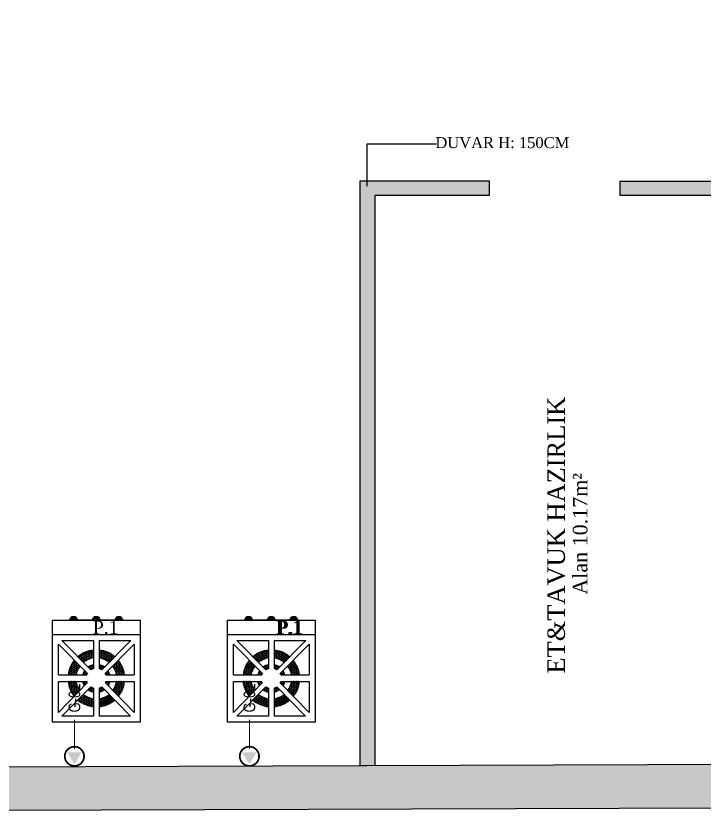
# Model space of a CAD drawing. Header units: millimetres. Extents: x -29311 to -3405, y 28913 to 42880.
# Drawn here: x -15104 to -14632, y 30469 to 31012 of the extents above; entities that cross this region are included whole.
import ezdxf
from ezdxf.enums import TextEntityAlignment as Align

# ---------------------------------------------------------------- set-up
doc = ezdxf.new("R2010")
doc.units = ezdxf.units.MM
for name, color, linetype in [('A-BA', 1, 'Continuous'), ('A-YAZI', 136, 'Continuous'), ('Duvar-150 cm', 8, 'Continuous')]:
    doc.layers.add(name, color=color, linetype=linetype)
for name, color, linetype, lineweight in [('PLAN', 253, 'Continuous', 15), ('tarama-betonarme', 252, 'Continuous', 13), ('TES_GAZ', 92, 'Continuous', 25)]:
    doc.layers.add(name, color=color, linetype=linetype, lineweight=lineweight)
doc.styles.add('antet', font='arial.ttf', dxfattribs={"oblique": 15, "height": 2.75})
doc.styles.add('TESNO', font='romandtw.shx', dxfattribs={"height": 0.8})
doc.styles.add('YAZ-50', font='times.ttf', dxfattribs={"width": 0.9})
pattern_1 = [(0, (863.9996, -4927.1813), (0, 0.6599112), [0.381, -0.762]), (120, (863.9996, -4927.1813), (-0.5714998634, -0.3299556), [0.381, -0.762]), (60, (864.3806, -4927.1813), (-0.5714998634, 0.3299556), [0.381, -0.762])]
pattern_2 = [(0, (1426.2737, -5386.25986), (0, 0.6599112), [0.381, -0.762]), (120, (1426.2737, -5386.25986), (-0.5714998634, -0.3299556), [0.381, -0.762]), (60, (1426.6547, -5386.25986), (-0.5714998634, 0.3299556), [0.381, -0.762])]
pattern_3 = [(0, (1717.6897, -4372.8711), (0, 0.6599112), [0.381, -0.762]), (120, (1717.6897, -4372.8711), (-0.5714998634, -0.3299556), [0.381, -0.762]), (60, (1718.0707, -4372.8711), (-0.5714998634, 0.3299556), [0.381, -0.762])]

# ---------------------------------------------------------------- blocks, each defined once
blk = doc.blocks.new('ghggfhh')
at = {"color": 7}
blk.add_lwpolyline([(1188.71, 1333.35), (1193.71, 1333.35), (1193.71, 1333.87), (1188.71, 1333.87)], close=True, dxfattribs=at)
blk.add_lwpolyline([(1188.71, 1333), (1189.21, 1332.53), (1189.21, 1332.51, 0.414214), (1190.21, 1331.51), (1192.21, 1331.51, 0.414214), (1193.21, 1332.51), (1193.21, 1332.53), (1193.71, 1333)], format="xyb", dxfattribs=at)
for points in [[(1188.71, 1333), (1190.71, 1333)], [(1189.35, 1332.74), (1193.07, 1332.74)], [(1189.46, 1332.51), (1192.96, 1332.51)], [(1189.5, 1332.27), (1192.92, 1332.27)], [(1189.62, 1332.04), (1192.79, 1332.04)], [(1189.97, 1331.8), (1192.45, 1331.8)], [(1190.71, 1333.35), (1190.71, 1333)], [(1191.71, 1333.35), (1191.71, 1333)], [(1191.71, 1333), (1193.71, 1333)]]:
    blk.add_lwpolyline(points, dxfattribs=at)
blk = doc.blocks.new('OCAK-60X7X60')
h = blk.add_hatch()
h.set_pattern_fill('HEX', scale=0.12, style=0)
h.set_pattern_definition(pattern_1)
h.paths.add_polyline_path([(93930.84, 14924.61, -0.15121), (93941.46, 14929.1), (93941.46, 14923.68, 0.134245), (93934.61, 14920.75)])
h = blk.add_hatch()
h.set_pattern_fill('HEX', scale=0.12, style=0)
h.set_pattern_definition(pattern_3)
edge = h.paths.add_edge_path()
edge.add_line((93956.07, 14924.52), (93952.29, 14920.66))
edge.add_arc((93943.4, 14909.7), 14.11, 410.9409, 442.11)
edge.add_line((93945.33, 14923.68), (93945.33, 14929.1))
edge.add_arc((93943.4, 14909.7), 19.5, 409.4594, 444.2977, ccw=False)
h = blk.add_hatch()
h.set_pattern_fill('HEX', scale=0.12, style=0)
h.set_pattern_definition(pattern_3)
edge = h.paths.add_edge_path()
edge.add_line((93929.45, 14911.86), (93924.02, 14911.86))
edge.add_arc((93943.4, 14909.7), 19.5, 501.0471, 533.6313, ccw=False)
edge.add_line((93928.23, 14921.96), (93932.04, 14918.08))
edge.add_arc((93943.4, 14909.7), 14.11, 503.5829, 531.1846)
edge = h.paths.add_edge_path()
edge.add_line((93924.04, 14907.37), (93929.48, 14907.37))
edge.add_arc((93943.4, 14909.7), 14.11, 189.5061, 216.9537)
edge.add_line((93932.12, 14901.21), (93928.3, 14897.35))
edge.add_arc((93943.4, 14909.7), 19.5, 186.8655, 219.2675, ccw=False)
h = blk.add_hatch()
h.set_pattern_fill('HEX', scale=0.12, style=0)
h.set_pattern_definition(pattern_2)
edge = h.paths.add_edge_path()
edge.add_line((93942.46, 14916.58), (93942.46, 14919.25))
edge.add_arc((93943.4, 14909.7), 9.6, 453.5833, 455.6042, ccw=False)
edge.add_line((93942.8, 14919.28), (93942.8, 14916.62))
edge.add_arc((93943.4, 14909.7), 6.95, 454.9536, 457.7539)
edge = h.paths.add_edge_path()
edge.add_line((93939.68, 14915.57), (93937.79, 14917.49))
edge.add_arc((93943.4, 14909.7), 9.6, 461.6436, 485.6993, ccw=False)
edge.add_line((93941.46, 14919.1), (93941.46, 14916.37))
edge.add_arc((93943.4, 14909.7), 6.95, 466.1905, 482.3617)
h = blk.add_hatch()
h.set_pattern_fill('HEX', scale=0.12, style=0)
h.set_pattern_definition(pattern_2)
edge = h.paths.add_edge_path()
edge.add_line((93949.11, 14917.41), (93947.23, 14915.49))
edge.add_arc((93943.4, 14909.7), 6.95, 416.5128, 433.8095)
edge.add_line((93945.33, 14916.37), (93945.33, 14919.1))
edge.add_arc((93943.4, 14909.7), 9.6, 413.4722, 438.3564, ccw=False)
h = blk.add_hatch()
h.set_pattern_fill('HEX', scale=0.12, style=0)
h.set_pattern_definition(pattern_3)
edge = h.paths.add_edge_path()
edge.add_line((93962.78, 14911.86), (93957.34, 14911.86))
edge.add_arc((93943.4, 14909.7), 14.11, 368.8154, 396.4171)
edge.add_line((93954.75, 14918.08), (93958.56, 14921.96))
edge.add_arc((93943.4, 14909.7), 19.5, 366.3687, 398.9529, ccw=False)
edge = h.paths.add_edge_path()
edge.add_line((93957.32, 14907.37), (93962.76, 14907.37))
edge.add_arc((93943.4, 14909.7), 19.5, 320.7325, 353.1345, ccw=False)
edge.add_line((93958.49, 14897.35), (93954.67, 14901.21))
edge.add_arc((93943.4, 14909.7), 14.11, 323.0463, 350.4939)
h = blk.add_hatch()
h.set_pattern_fill('HEX', scale=0.12, style=0)
h.set_pattern_definition(pattern_2)
edge = h.paths.add_edge_path()
edge.add_line((93936.79, 14911.86), (93934.04, 14911.86))
edge.add_arc((93943.4, 14909.7), 9.6, 507.9452, 526.9784, ccw=False)
edge.add_line((93935.26, 14914.79), (93937.19, 14912.82))
edge.add_arc((93943.4, 14909.7), 6.95, 513.2586, 521.8628)
edge = h.paths.add_edge_path()
edge.add_line((93934.08, 14907.37), (93936.85, 14907.37))
edge.add_arc((93943.4, 14909.7), 6.95, 199.6008, 208.1576)
edge.add_line((93937.27, 14906.42), (93935.34, 14904.47))
edge.add_arc((93943.4, 14909.7), 9.6, 194.0527, 212.9801, ccw=False)
h = blk.add_hatch()
h.set_pattern_fill('HEX', scale=0.12, style=0)
h.set_pattern_definition(pattern_2)
edge = h.paths.add_edge_path()
edge.add_line((93952.75, 14911.86), (93950, 14911.86))
edge.add_arc((93943.4, 14909.7), 6.95, 378.1372, 386.7414)
edge.add_line((93949.6, 14912.82), (93951.53, 14914.79))
edge.add_arc((93943.4, 14909.7), 9.6, 373.0216, 392.0548, ccw=False)
edge = h.paths.add_edge_path()
edge.add_line((93949.94, 14907.37), (93952.71, 14907.37))
edge.add_arc((93943.4, 14909.7), 9.6, 327.0199, 345.9473, ccw=False)
edge.add_line((93951.45, 14904.47), (93949.52, 14906.42))
edge.add_arc((93943.4, 14909.7), 6.95, 331.8424, 340.3992)
h = blk.add_hatch()
h.set_pattern_fill('HEX', scale=0.12, style=0)
h.set_pattern_definition(pattern_1)
h.paths.add_polyline_path([(93939.7, 14903.81, 0.069711), (93941.46, 14903.02), (93941.46, 14900.29, -0.105116), (93937.8, 14901.9)])
h = blk.add_hatch()
h.set_pattern_fill('HEX', scale=0.12, style=0)
h.set_pattern_definition(pattern_2)
edge = h.paths.add_edge_path()
edge.add_line((93945.33, 14900.29), (93945.33, 14903.02))
edge.add_arc((93943.4, 14909.7), 6.95, 286.1905, 302.1412)
edge.add_line((93947.09, 14903.81), (93948.99, 14901.9))
edge.add_arc((93943.4, 14909.7), 9.6, 281.6436, 305.6463, ccw=False)
h = blk.add_hatch()
h.set_pattern_fill('HEX', scale=0.12, style=0)
h.set_pattern_definition(pattern_3)
edge = h.paths.add_edge_path()
edge.add_line((93930.79, 14894.82), (93934.6, 14898.66))
edge.add_arc((93943.4, 14909.7), 14.11, 231.4423, 262.11)
edge.add_line((93941.46, 14895.72), (93941.46, 14890.29))
edge.add_arc((93943.4, 14909.7), 19.5, 229.7403, 264.2977, ccw=False)
h = blk.add_hatch()
h.set_pattern_fill('HEX', scale=0.12, style=0)
h.set_pattern_definition(pattern_3)
edge = h.paths.add_edge_path()
edge.add_line((93952.19, 14898.66), (93956, 14894.82))
edge.add_arc((93943.4, 14909.7), 19.5, 275.7023, 310.2597, ccw=False)
edge.add_line((93945.33, 14890.29), (93945.33, 14895.72))
edge.add_arc((93943.4, 14909.7), 14.11, 277.89, 308.5577)
at = {"color": 7}
for p, q in [((93913.4, 14869.7), (93913.4, 14939.7)), ((93913.4, 14939.7), (93973.4, 14939.7)), ((93913.4, 14879.7), (93913.4, 14939.7)), ((93913.4, 14939.7), (93973.4, 14939.7)), ((93920.01, 14935.7), (93941.46, 14935.7)), ((93920.01, 14935.7), (93939.68, 14915.57)), ((93941.46, 14916.37), (93941.46, 14935.7)), ((93945.33, 14935.7), (93967.02, 14935.7)), ((93945.33, 14916.37), (93945.33, 14935.7)), ((93947.23, 14915.49), (93967.02, 14935.7)), ((93973.4, 14939.7), (93973.4, 14869.7)), ((93973.4, 14939.7), (93973.4, 14879.7)), ((93917.4, 14911.86), (93917.4, 14933)), ((93917.4, 14933), (93937.19, 14912.82)), ((93949.6, 14912.82), (93969.4, 14933)), ((93969.4, 14933), (93969.4, 14911.86)), ((93917.4, 14886.34), (93917.4, 14907.37)), ((93917.4, 14886.34), (93937.27, 14906.42)), ((93919.79, 14883.7), (93939.7, 14903.81)), ((93941.46, 14883.7), (93941.46, 14903.02)), ((93945.33, 14883.7), (93945.33, 14903.02)), ((93947.09, 14903.81), (93967, 14883.7)), ((93949.52, 14906.42), (93969.4, 14886.34)), ((93969.4, 14907.37), (93969.4, 14886.34)), ((93941.46, 14883.7), (93919.79, 14883.7)), ((93967, 14883.7), (93945.33, 14883.7)), ((93973.4, 14879.7), (93913.4, 14879.7)), ((93973.4, 14879.7), (93913.4, 14879.7))]:
    blk.add_line(p, q, dxfattribs=at)
blk.add_line((93930.45, 14869.7), (93956.45, 14869.7))
for points in [[(93936.79, 14911.86), (93917.4, 14911.86)], [(93969.4, 14911.86), (93950, 14911.86)], [(93936.85, 14907.37), (93917.4, 14907.37)], [(93969.4, 14907.37), (93949.94, 14907.37)], [(93973.4, 14869.7), (93913.4, 14869.7)]]:
    blk.add_lwpolyline(points, dxfattribs=at)
for radius, start, end in [(19.5, 95.7023, 130.0965), (19.5, 49.4594, 84.2977), (19.5, 141.0471, 173.6313), (14.11, 97.89, 128.4738), (9.6, 101.6436, 125.6993), (14.11, 50.9409, 82.11), (9.6, 53.4722, 78.3564), (19.5, 6.3687, 38.9529), (14.11, 143.5829, 171.1846), (9.6, 147.9452, 166.9784), (6.95, 106.1905, 122.3617), (6.95, 106.1905, 122.3617), (6.95, 56.5128, 74.2519), (6.95, 56.5128, 73.8095), (9.6, 13.0216, 32.0548), (14.11, 8.8154, 36.4171), (6.95, 153.2586, 161.8628), (6.95, 153.2586, 161.8628), (6.95, 18.1372, 26.7414), (19.5, 186.8655, 219.2675), (14.11, 189.5061, 216.9537), (9.6, 194.0527, 212.9801), (6.95, 199.6008, 208.1576), (6.95, 199.6008, 208.1576), (6.95, 237.8588, 253.8095), (6.95, 237.8588, 253.8095), (6.95, 284.7098, 302.1412), (6.95, 286.1905, 302.1412), (6.95, 331.8424, 340.3992), (9.6, 327.0199, 345.9473), (14.11, 323.0463, 350.4939), (19.5, 320.7325, 353.1345), (14.11, 231.4423, 262.11), (9.6, 234.3537, 258.3564), (9.6, 281.6436, 305.6463), (14.11, 277.89, 308.5577), (19.5, 229.7403, 264.2977), (19.5, 275.7023, 310.2597)]:
    blk.add_arc((93943.4, 14909.7), radius, start, end, dxfattribs=at)
at = {"color": 7, "xscale": -1}
for p in [(95119.16, 13535.82), (95134.66, 13535.82), (95150.16, 13535.82)]:
    blk.add_blockref('ghggfhh', p, dxfattribs=at)
blk = doc.blocks.new('v-g')
at = {"layer": 'TES_GAZ', "linetype": 'Continuous', "const_width": 1.2}
blk.add_lwpolyline([(-6.6, 0, 1), (6.6, 0, 1)], format="xyb", close=True, dxfattribs=at)
at = {"layer": 'TES_GAZ', "linetype": 'Continuous'}
blk.add_solid([(-4.89888, 2.79936), (4.89888, 2.79936), (0, -5.59872)], dxfattribs=at)
blk = doc.blocks.new('T-9IG200')
at = {"layer": 'TES_GAZ', "lineweight": 15}
blk.add_lwpolyline([(40, -60), (40, -40)], dxfattribs=at)
at = {"linetype": 'Continuous'}
blk.add_blockref('v-g', (40, -65), dxfattribs=at)
at = {"layer": 'TES_GAZ', "linetype": 'Continuous', "style": 'TESNO', "width": 0.7}
blk.add_attdef('GNO', text='', height=8, rotation=90, dxfattribs=at).set_placement((40, -25, 1), align=Align.MIDDLE)

msp = doc.modelspace()

# ---------------------------------------------------------------- hatches: boundary and pattern name
at = {"layer": 'Duvar-150 cm'}
h = msp.add_hatch(color=256, dxfattribs=at)
h.dxf.hatch_style = 1
h.paths.add_polyline_path([(-14857.97, 30557.89), (-14857.97, 30888.69), (-14779.57, 30888.69), (-14779.57, 30898.69), (-14867.97, 30898.69), (-14867.97, 30888.69), (-14867.97, 30497.96), (-14857.97, 30498)])
h.paths.add_polyline_path([(-14502.38, 30898.62), (-14689.57, 30898.62), (-14689.57, 30888.62), (-14597.38, 30888.62), (-14597.38, 30498.64), (-14587.38, 30498.68), (-14587.38, 30888.62), (-14542.38, 30888.62), (-14502.38, 30888.62)])
h.paths.add_polyline_path([(-14585.1, 30638.84), (-14585.1, 30661.41), (-14598.57, 30661.41), (-14598.57, 30638.84)], flags=25)
at = {"layer": 'tarama-betonarme'}
h = msp.add_hatch(dxfattribs=at)
h.set_pattern_fill('ANSI35', color=256, scale=25, style=0)
h.set_pattern_definition([(45, (-65876.5644, 45834.01), (-4.4194174, 4.4194174), []), (45, (-65872.145, 45834.01), (-4.4194174, 4.4194174), [7.8125, -1.5625, 0, -1.5625])])
h.paths.add_polyline_path([(-18785.37, 30484.04), (-19021.29, 32291.44), (-14216.73, 32477.67), (-13835.02, 30501.63)], flags=16)
h.paths.add_polyline_path([(-18811.7, 30453.95), (-19055.29, 32320.15), (-14192.15, 32508.65), (-13798.7, 30471.76)])

# ---------------------------------------------------------------- linework, layer by layer
at = {"layer": 'A-BA'}
msp.add_line((-13798.7, 30471.76), (-18811.7, 30453.95), dxfattribs=at)
msp.add_lwpolyline([(-19021.29, 32291.44), (-18785.37, 30484.04), (-13835.02, 30501.63)], dxfattribs=at)
at = {"layer": 'A-YAZI'}
msp.add_lwpolyline([(-14863.13, 30895.21), (-14863.13, 30924.1), (-14815.66, 30924.1)], dxfattribs=at)
at = {"layer": 'Duvar-150 cm'}
for points in [[(-14867.97, 30898.69), (-14779.57, 30898.69), (-14779.57, 30888.69), (-14857.97, 30888.69), (-14857.97, 30497.89), (-14867.97, 30497.78), (-14867.97, 30888.69), (-14867.97, 30888.69), (-14867.97, 30898.69)], [(-14689.57, 30898.62), (-14502.38, 30898.62), (-14502.38, 30888.62), (-14587.38, 30888.62), (-14587.38, 30498.68), (-14597.38, 30498.64), (-14597.38, 30888.62), (-14689.57, 30888.62), (-14689.57, 30898.62)]]:
    msp.add_lwpolyline(points, dxfattribs=at)

# ---------------------------------------------------------------- block references
at = {"rotation": 180}
for p in [(78894.43, 45467.41), (79014.43, 45467.41)]:
    msp.add_blockref('OCAK-60X7X60', p, dxfattribs=at)
at = {"layer": 'PLAN', "color": 0, "linetype": 'Continuous'}
ref = msp.add_blockref('T-9IG200', (-15103.97, 30569.31), dxfattribs=at)
ref.add_attrib('GNO', 'G-01', dxfattribs={"layer": 'TES_GAZ', "linetype": 'Continuous', "height": 8, "rotation": 90, "style": 'antet', "width": 0.8}).set_placement((-15063.97, 30544.31, 1), align=Align.MIDDLE)
ref = msp.add_blockref('T-9IG200', (-14983.97, 30569.31), dxfattribs=at)
ref.add_attrib('GNO', 'G-01', dxfattribs={"layer": 'TES_GAZ', "linetype": 'Continuous', "height": 8, "rotation": 90, "style": 'antet', "width": 0.8}).set_placement((-14943.97, 30544.31, 1), align=Align.MIDDLE)

# ---------------------------------------------------------------- texts
at = {"layer": 'A-YAZI', "style": 'YAZ-50'}
msp.add_text('DUVAR H: 150CM', height=7.5, dxfattribs=at).set_placement((-14770.48, 30921.22), align=Align.CENTER)
for s, height, p in [('ET&TAVUK HAZIRLIK', 12, (-14727.55, 30655.89)), ('Alan 10.17m²', 10, (-14712.14, 30656.77))]:
    msp.add_text(s, height=height, rotation=90, dxfattribs=at).set_placement(p, align=Align.CENTER)
at = {"layer": 'A-YAZI', "color": 7, "style": 'YAZ-50'}
for p in [(-15042.51, 30588.19), (-14916.93, 30588.19), (-14915.65, 30588.19)]:
    msp.add_text('P.1', height=9, dxfattribs=at).set_placement(p, align=Align.CENTER)

doc.saveas('drawing.dxf')
